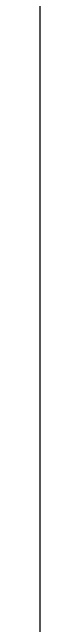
# Model space of a CAD drawing. Header units: millimetres. Extents: x 434053 to 1059003, y -2417481 to 936527.
# Drawn here: x 641269.6 to 641269.6, y -2237788.4 to -2237640.6 of the extents above; entities that cross this region are included whole.
import ezdxf

# ---------------------------------------------------------------- set-up
doc = ezdxf.new("R2010")
doc.units = ezdxf.units.MM
doc.header["$LTSCALE"] = 1000
doc.header["$MEASUREMENT"] = 0
doc.layers.add('EXTRUSION-V', color=141, linetype='Continuous')
doc.layers.add('HZHZNEWPLOTLAYER#@$TT', color=7, linetype='Continuous')

# ---------------------------------------------------------------- blocks, each defined once
blk = doc.blocks.new('20221206.181723')
at = {"layer": 'EXTRUSION-V'}
blk.add_line((349.9999649489473, 5500.000000000011, -6.746124249023136e-08), (349.9998920718208, 2825.571670520454, -6.746124249023136e-08), dxfattribs=at)
blk = doc.blocks.new('A$C6AE5520D')
blk.add_blockref('20221206.181723', (15027.23600024133, 14954.56504258235))

msp = doc.modelspace()

# ---------------------------------------------------------------- block references
at = {"layer": 'HZHZNEWPLOTLAYER#@$TT'}
msp.add_blockref('A$C6AE5520D', (625892.3158360333, -2256381.346538838), dxfattribs=at)

doc.saveas('drawing.dxf')
